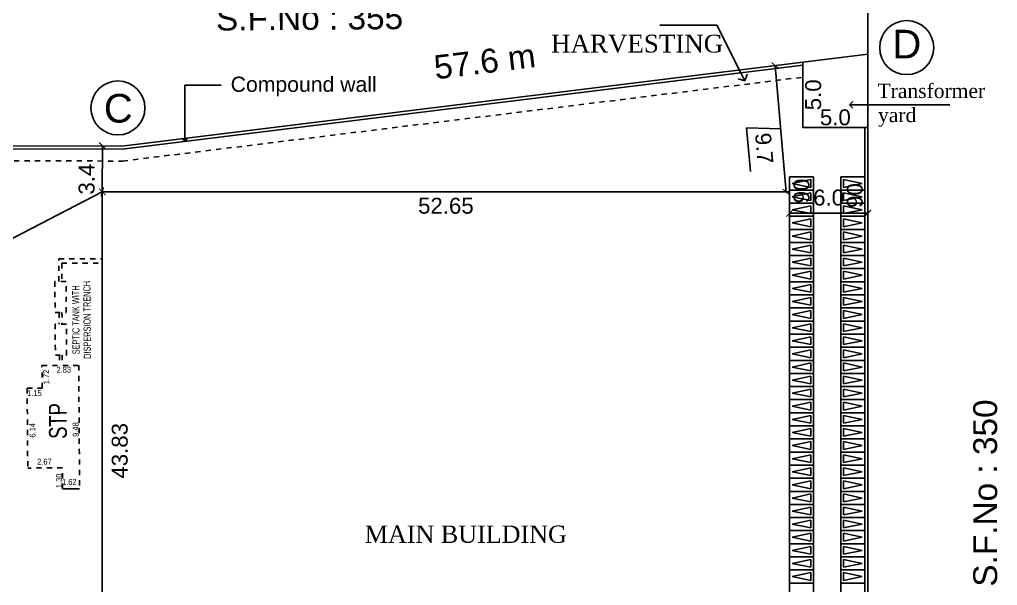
# Model space of a CAD drawing. Header units: metres. Extents: x 2267204 to 2267561, y 3771 to 3959.
# Drawn here: x 2267524.06 to 2267542.79, y 3919.91 to 3930.74 of the extents above; entities that cross this region are included whole.
import ezdxf
from ezdxf.enums import TextEntityAlignment as Align

# ---------------------------------------------------------------- set-up
doc = ezdxf.new("R2010")
doc.units = ezdxf.units.M
doc.header["$LTSCALE"] = 3.5
doc.header["$MEASUREMENT"] = 0
for name, pattern in [('CONTINOUS', [0]), ('DASHED2', [0.375, 0.25, -0.125]), ('HIDDEN', [0.375, 0.25, -0.125])]:
    doc.linetypes.add(name, pattern=pattern)
doc.layers.get('0').update_dxf_attribs({"linetype": 'CONTINUOUS'})
doc.styles.add('bold', font='arial.ttf')
doc.styles.add('cent', font='arial.ttf', dxfattribs={"height": 9})
doc.styles.add('DURAI', font='swisscl.ttf')
doc.styles.get("Standard").update_dxf_attribs({"font": 'times.ttf'})
doc.styles.add('style3', font='arial.ttf')
doc.linetypes.add('FENCELINE1', pattern='A,0.25,-0.1,[133,ltypeshp.shx,S=0.1,R=0,X=-0.1,Y=0],-0.1,1', length=1.45)

# ---------------------------------------------------------------- blocks, each defined once
blk = doc.blocks.new('_ArchTick')
at = {"color": 0, "linetype": 'ByBlock', "const_width": 0.15}
blk.add_lwpolyline([(-0.5, -0.5), (0.5, 0.5)], dxfattribs=at)
blk = doc.blocks.new('A$C267C1C9C')
for p, q in [((5598.46, 2185.83), (5598.46, 223.32)), ((5484.64, 2150.88), (5441.68, 2150.88)), ((5502.47, 2115.46), (5484.64, 2150.88)), ((5036, 2059.62), (5598.46, 2128.93)), ((5036.14, 2057.36), (5549.62, 2120.64)), ((5537.08, 2024.94), (5528.65, 2120.41)), ((5083.39, 2067.21), (5083.39, 2105.69)), ((5083.39, 2105.69), (5110.79, 2105.69)), ((5589.75, 2090.83), (5660.3, 2090.83)), ((5532.86, 2072.68), (5507.16, 2073.47)), ((5507.16, 2073.47), (5510.07, 2040.5)), ((5596.21, 2073.69), (5596.21, 1147.65)), ((4630.48, 2060.83), (5036, 2059.62)), ((4734.29, 2058.27), (5036.14, 2057.36)), ((5021.2, 2025.15), (5021.3, 2059.92)), ((5021.2, 2025.15), (4806.25, 1914.09)), ((5021.2, 2025.15), (5021.2, 1593.8)), ((5234.95, 2025.15), (5021.2, 2025.15)), ((5539.45, 2025.15), (5234.95, 2025.15)), ((5234.95, 2025.15), (5234.95, 2025.15)), ((5539.45, 1147.65), (5539.45, 2025.15)), ((5539.45, 1147.65), (5539.45, 2025.15)), ((5539.45, 2009.02), (5598.46, 2009.02)), ((5021.2, 1885.65), (5021.2, 1593.8))]:
    blk.add_line(p, q)
at = {"linetype": 'FENCELINE1', "ltscale": 0.35}
for p, q in [((5598.46, 2128.93), (5549.62, 2122.91)), ((5598.46, 2073.69), (5598.46, 2128.93)), ((5549.62, 2122.91), (5549.6, 2073.69)), ((5549.6, 2073.69), (5598.46, 2073.69))]:
    blk.add_line(p, q, dxfattribs=at)
at = {"linetype": 'HIDDEN'}
for p, q in [((5036.68, 2048.36), (5549.61, 2111.57)), ((4734.26, 2049.27), (5036.68, 2048.36)), ((4988.49, 1957.63), (4988.46, 1974.55)), ((4988.46, 1974.55), (5021.2, 1974.55)), ((4990.65, 1971.31), (4990.68, 1957.65)), ((4990.65, 1971.31), (5021.2, 1971.31)), ((4993.91, 1957.67), (4985.48, 1957.61)), ((4985.48, 1957.61), (4985.64, 1934.23)), ((4994.08, 1934.29), (4993.91, 1957.67)), ((4985.64, 1934.23), (4994.08, 1934.29)), ((4988.65, 1934.25), (4988.71, 1925.49)), ((4990.84, 1934.27), (4990.9, 1925.5)), ((4994.14, 1925.52), (4985.7, 1925.47)), ((4985.7, 1925.47), (4985.86, 1902.09)), ((4994.3, 1902.15), (4994.14, 1925.52)), ((4985.86, 1902.09), (4994.3, 1902.15)), ((4988.87, 1902.11), (4988.93, 1894.26)), ((4991.06, 1902.12), (4991.12, 1894.27)), ((4975.73, 1894.17), (5003.45, 1894.36)), ((4975.85, 1877.27), (4975.73, 1894.17)), ((5003.45, 1894.36), (5004.1, 1801.36)), ((4964.58, 1877.19), (4975.85, 1877.27)), ((4964.58, 1877.19), (4965, 1816.97)), ((4991.19, 1817.15), (4965, 1816.97)), ((4991.3, 1801.27), (4991.19, 1817.15))]:
    blk.add_line(p, q, dxfattribs=at)
at = {"lineweight": -2}
for p, q in [((5500.77, 2110.43), (5505.79, 2108.73)), ((5505.79, 2108.73), (5502.47, 2115.46)), ((5505.79, 2108.73), (5507.49, 2113.76)), ((5584.75, 2090.83), (5587.25, 2093.33)), ((5587.25, 2088.33), (5584.75, 2090.83)), ((5584.75, 2090.83), (5589.75, 2090.83)), ((5083.39, 2063.21), (5081.39, 2065.21)), ((5083.39, 2063.21), (5083.39, 2067.21)), ((5085.39, 2065.21), (5083.39, 2063.21))]:
    blk.add_line(p, q, dxfattribs=at)
at = {"linetype": 'CONTINOUS'}
for p, q in [((5539.45, 2026.53), (5539.45, 2036.4)), ((5539.45, 2036.4), (5557.45, 2036.4)), ((5557.45, 2036.4), (5557.45, 2026.53)), ((5596.21, 2036.4), (5578.21, 2036.4)), ((5578.21, 2036.4), (5578.21, 2026.53)), ((5596.21, 2026.53), (5596.21, 2036.4)), ((5555.5, 2034.4), (5541.45, 2031.37)), ((5541.45, 2031.37), (5555.5, 2028.53)), ((5555.5, 2028.53), (5555.5, 2034.4)), ((5580.17, 2028.53), (5580.17, 2034.4)), ((5580.17, 2034.4), (5594.21, 2031.37)), ((5594.21, 2031.37), (5580.17, 2028.53)), ((5557.45, 2026.53), (5539.45, 2026.53)), ((5539.45, 2016.65), (5539.45, 2026.53)), ((5539.45, 2026.53), (5557.45, 2026.53)), ((5555.5, 2024.53), (5541.45, 2021.49)), ((5541.45, 2021.49), (5555.5, 2018.65)), ((5555.5, 2018.65), (5555.5, 2024.53)), ((5557.45, 2026.53), (5557.45, 2016.65)), ((5578.21, 2026.53), (5596.21, 2026.53)), ((5596.21, 2026.53), (5578.21, 2026.53)), ((5578.21, 2026.53), (5578.21, 2016.65)), ((5580.17, 2018.65), (5580.17, 2024.53)), ((5580.17, 2024.53), (5594.21, 2021.49)), ((5594.21, 2021.49), (5580.17, 2018.65)), ((5596.21, 2016.65), (5596.21, 2026.53)), ((5557.45, 2016.65), (5539.45, 2016.65)), ((5539.45, 2006.78), (5539.45, 2016.65)), ((5539.45, 2016.65), (5557.45, 2016.65)), ((5555.5, 2014.65), (5541.45, 2011.62)), ((5555.5, 2008.78), (5555.5, 2014.65)), ((5557.45, 2016.65), (5557.45, 2006.78)), ((5578.21, 2016.65), (5596.21, 2016.65)), ((5596.21, 2016.65), (5578.21, 2016.65)), ((5578.21, 2016.65), (5578.21, 2006.78)), ((5580.17, 2008.78), (5580.17, 2014.65)), ((5580.17, 2014.65), (5594.21, 2011.62)), ((5596.21, 2006.78), (5596.21, 2016.65)), ((5557.45, 2006.78), (5539.45, 2006.78)), ((5539.45, 1996.9), (5539.45, 2006.78)), ((5539.45, 2006.78), (5557.45, 2006.78)), ((5541.45, 2011.62), (5555.5, 2008.78)), ((5557.45, 2006.78), (5557.45, 1996.9)), ((5578.21, 2006.78), (5596.21, 2006.78)), ((5596.21, 2006.78), (5578.21, 2006.78)), ((5578.21, 2006.78), (5578.21, 1996.9)), ((5594.21, 2011.62), (5580.17, 2008.78)), ((5596.21, 1996.9), (5596.21, 2006.78)), ((5555.5, 2004.78), (5541.45, 2001.74)), ((5541.45, 2001.74), (5555.5, 1998.9)), ((5555.5, 1998.9), (5555.5, 2004.78)), ((5580.17, 1998.9), (5580.17, 2004.78)), ((5580.17, 2004.78), (5594.21, 2001.74)), ((5594.21, 2001.74), (5580.17, 1998.9)), ((5557.45, 1996.9), (5539.45, 1996.9)), ((5539.45, 1987.03), (5539.45, 1996.9)), ((5539.45, 1996.9), (5557.45, 1996.9)), ((5555.5, 1994.9), (5541.45, 1991.87)), ((5541.45, 1991.87), (5555.5, 1989.03)), ((5555.5, 1989.03), (5555.5, 1994.9)), ((5557.45, 1996.9), (5557.45, 1987.03)), ((5578.21, 1996.9), (5596.21, 1996.9)), ((5596.21, 1996.9), (5578.21, 1996.9)), ((5578.21, 1996.9), (5578.21, 1987.03)), ((5580.17, 1989.03), (5580.17, 1994.9)), ((5580.17, 1994.9), (5594.21, 1991.87)), ((5594.21, 1991.87), (5580.17, 1989.03)), ((5596.21, 1987.03), (5596.21, 1996.9)), ((5557.45, 1987.03), (5539.45, 1987.03)), ((5539.45, 1977.15), (5539.45, 1987.03)), ((5539.45, 1987.03), (5557.45, 1987.03)), ((5555.5, 1985.03), (5541.45, 1981.99)), ((5555.5, 1979.15), (5555.5, 1985.03)), ((5557.45, 1987.03), (5557.45, 1977.15)), ((5578.21, 1987.03), (5596.21, 1987.03)), ((5596.21, 1987.03), (5578.21, 1987.03)), ((5578.21, 1987.03), (5578.21, 1977.15)), ((5580.17, 1979.15), (5580.17, 1985.03)), ((5580.17, 1985.03), (5594.21, 1981.99)), ((5596.21, 1977.15), (5596.21, 1987.03)), ((5557.45, 1977.15), (5539.45, 1977.15)), ((5539.45, 1967.28), (5539.45, 1977.15)), ((5539.45, 1977.15), (5557.45, 1977.15)), ((5541.45, 1981.99), (5555.5, 1979.15)), ((5557.45, 1977.15), (5557.45, 1967.28)), ((5578.21, 1977.15), (5596.21, 1977.15)), ((5596.21, 1977.15), (5578.21, 1977.15)), ((5578.21, 1977.15), (5578.21, 1967.28)), ((5594.21, 1981.99), (5580.17, 1979.15)), ((5596.21, 1967.28), (5596.21, 1977.15)), ((5555.5, 1975.15), (5541.45, 1972.12)), ((5541.45, 1972.12), (5555.5, 1969.28)), ((5555.5, 1969.28), (5555.5, 1975.15)), ((5580.17, 1969.28), (5580.17, 1975.15)), ((5580.17, 1975.15), (5594.21, 1972.12)), ((5594.21, 1972.12), (5580.17, 1969.28)), ((5557.45, 1967.28), (5539.45, 1967.28)), ((5539.45, 1957.4), (5539.45, 1967.28)), ((5539.45, 1967.28), (5557.45, 1967.28)), ((5555.5, 1965.28), (5541.45, 1962.24)), ((5541.45, 1962.24), (5555.5, 1959.4)), ((5555.5, 1959.4), (5555.5, 1965.28)), ((5557.45, 1967.28), (5557.45, 1957.4)), ((5578.21, 1967.28), (5596.21, 1967.28)), ((5596.21, 1967.28), (5578.21, 1967.28)), ((5578.21, 1967.28), (5578.21, 1957.4)), ((5580.17, 1959.4), (5580.17, 1965.28)), ((5580.17, 1965.28), (5594.21, 1962.24)), ((5594.21, 1962.24), (5580.17, 1959.4)), ((5596.21, 1957.4), (5596.21, 1967.28)), ((5557.45, 1957.4), (5539.45, 1957.4)), ((5539.45, 1947.53), (5539.45, 1957.4)), ((5539.45, 1957.4), (5557.45, 1957.4)), ((5555.5, 1955.4), (5541.45, 1952.37)), ((5555.5, 1949.53), (5555.5, 1955.4)), ((5557.45, 1957.4), (5557.45, 1947.53)), ((5578.21, 1957.4), (5596.21, 1957.4)), ((5596.21, 1957.4), (5578.21, 1957.4)), ((5578.21, 1957.4), (5578.21, 1947.53)), ((5580.17, 1949.53), (5580.17, 1955.4)), ((5580.17, 1955.4), (5594.21, 1952.37)), ((5596.21, 1947.53), (5596.21, 1957.4)), ((5557.45, 1947.53), (5539.45, 1947.53)), ((5539.45, 1937.65), (5539.45, 1947.53)), ((5539.45, 1947.53), (5557.45, 1947.53)), ((5541.45, 1952.37), (5555.5, 1949.53)), ((5557.45, 1947.53), (5557.45, 1937.65)), ((5578.21, 1947.53), (5596.21, 1947.53)), ((5596.21, 1947.53), (5578.21, 1947.53)), ((5578.21, 1947.53), (5578.21, 1937.65)), ((5594.21, 1952.37), (5580.17, 1949.53)), ((5596.21, 1937.65), (5596.21, 1947.53)), ((5555.5, 1945.53), (5541.45, 1942.49)), ((5541.45, 1942.49), (5555.5, 1939.65)), ((5555.5, 1939.65), (5555.5, 1945.53)), ((5580.17, 1939.65), (5580.17, 1945.53)), ((5580.17, 1945.53), (5594.21, 1942.49)), ((5594.21, 1942.49), (5580.17, 1939.65)), ((5557.45, 1937.65), (5539.45, 1937.65)), ((5539.45, 1927.78), (5539.45, 1937.65)), ((5539.45, 1937.65), (5557.45, 1937.65)), ((5555.5, 1935.65), (5541.45, 1932.62)), ((5541.45, 1932.62), (5555.5, 1929.78)), ((5555.5, 1929.78), (5555.5, 1935.65)), ((5557.45, 1937.65), (5557.45, 1927.78)), ((5578.21, 1937.65), (5596.21, 1937.65)), ((5596.21, 1937.65), (5578.21, 1937.65)), ((5578.21, 1937.65), (5578.21, 1927.78)), ((5580.17, 1929.78), (5580.17, 1935.65)), ((5580.17, 1935.65), (5594.21, 1932.62)), ((5594.21, 1932.62), (5580.17, 1929.78)), ((5596.21, 1927.78), (5596.21, 1937.65)), ((5557.45, 1927.78), (5539.45, 1927.78)), ((5539.45, 1917.9), (5539.45, 1927.78)), ((5539.45, 1927.78), (5557.45, 1927.78)), ((5555.5, 1925.78), (5541.45, 1922.74)), ((5555.5, 1919.9), (5555.5, 1925.78)), ((5557.45, 1927.78), (5557.45, 1917.9)), ((5578.21, 1927.78), (5596.21, 1927.78)), ((5596.21, 1927.78), (5578.21, 1927.78)), ((5578.21, 1927.78), (5578.21, 1917.9)), ((5580.17, 1919.9), (5580.17, 1925.78)), ((5580.17, 1925.78), (5594.21, 1922.74)), ((5596.21, 1917.9), (5596.21, 1927.78)), ((5557.45, 1917.9), (5539.45, 1917.9)), ((5539.45, 1908.03), (5539.45, 1917.9)), ((5539.45, 1917.9), (5557.45, 1917.9)), ((5541.45, 1922.74), (5555.5, 1919.9)), ((5557.45, 1917.9), (5557.45, 1908.03)), ((5578.21, 1917.9), (5596.21, 1917.9)), ((5596.21, 1917.9), (5578.21, 1917.9)), ((5578.21, 1917.9), (5578.21, 1908.03)), ((5594.21, 1922.74), (5580.17, 1919.9)), ((5596.21, 1908.03), (5596.21, 1917.9)), ((5555.5, 1915.9), (5541.45, 1912.87)), ((5541.45, 1912.87), (5555.5, 1910.03)), ((5555.5, 1910.03), (5555.5, 1915.9)), ((5580.17, 1910.03), (5580.17, 1915.9)), ((5580.17, 1915.9), (5594.21, 1912.87)), ((5594.21, 1912.87), (5580.17, 1910.03)), ((5557.45, 1908.03), (5539.45, 1908.03)), ((5539.45, 1898.15), (5539.45, 1908.03)), ((5539.45, 1908.03), (5557.45, 1908.03)), ((5555.5, 1906.03), (5541.45, 1902.99)), ((5541.45, 1902.99), (5555.5, 1900.15)), ((5555.5, 1900.15), (5555.5, 1906.03)), ((5557.45, 1908.03), (5557.45, 1898.15)), ((5578.21, 1908.03), (5596.21, 1908.03)), ((5596.21, 1908.03), (5578.21, 1908.03)), ((5578.21, 1908.03), (5578.21, 1898.15)), ((5580.17, 1900.15), (5580.17, 1906.03)), ((5580.17, 1906.03), (5594.21, 1902.99)), ((5594.21, 1902.99), (5580.17, 1900.15)), ((5596.21, 1898.15), (5596.21, 1908.03)), ((5557.45, 1898.15), (5539.45, 1898.15)), ((5539.45, 1888.28), (5539.45, 1898.15)), ((5539.45, 1898.15), (5557.45, 1898.15)), ((5555.5, 1896.15), (5541.45, 1893.12)), ((5555.5, 1890.28), (5555.5, 1896.15)), ((5557.45, 1898.15), (5557.45, 1888.28)), ((5578.21, 1898.15), (5596.21, 1898.15)), ((5596.21, 1898.15), (5578.21, 1898.15)), ((5578.21, 1898.15), (5578.21, 1888.28)), ((5580.17, 1890.28), (5580.17, 1896.15)), ((5580.17, 1896.15), (5594.21, 1893.12)), ((5596.21, 1888.28), (5596.21, 1898.15)), ((5557.45, 1888.28), (5539.45, 1888.28)), ((5539.45, 1878.4), (5539.45, 1888.28)), ((5539.45, 1888.28), (5557.45, 1888.28)), ((5541.45, 1893.12), (5555.5, 1890.28)), ((5557.45, 1888.28), (5557.45, 1878.4)), ((5578.21, 1888.28), (5596.21, 1888.28)), ((5596.21, 1888.28), (5578.21, 1888.28)), ((5578.21, 1888.28), (5578.21, 1878.4)), ((5594.21, 1893.12), (5580.17, 1890.28)), ((5596.21, 1878.4), (5596.21, 1888.28)), ((5555.5, 1886.28), (5541.45, 1883.24)), ((5541.45, 1883.24), (5555.5, 1880.4)), ((5555.5, 1880.4), (5555.5, 1886.28)), ((5580.17, 1880.4), (5580.17, 1886.28)), ((5580.17, 1886.28), (5594.21, 1883.24)), ((5594.21, 1883.24), (5580.17, 1880.4)), ((5557.45, 1878.4), (5539.45, 1878.4)), ((5539.45, 1868.53), (5539.45, 1878.4)), ((5539.45, 1878.4), (5557.45, 1878.4)), ((5555.5, 1876.4), (5541.45, 1873.37)), ((5541.45, 1873.37), (5555.5, 1870.53)), ((5555.5, 1870.53), (5555.5, 1876.4)), ((5557.45, 1878.4), (5557.45, 1868.53)), ((5578.21, 1878.4), (5596.21, 1878.4)), ((5596.21, 1878.4), (5578.21, 1878.4)), ((5578.21, 1878.4), (5578.21, 1868.53)), ((5580.17, 1870.53), (5580.17, 1876.4)), ((5580.17, 1876.4), (5594.21, 1873.37)), ((5594.21, 1873.37), (5580.17, 1870.53)), ((5596.21, 1868.53), (5596.21, 1878.4)), ((5557.45, 1868.53), (5539.45, 1868.53)), ((5539.45, 1858.65), (5539.45, 1868.53)), ((5539.45, 1868.53), (5557.45, 1868.53)), ((5555.5, 1866.53), (5541.45, 1863.49)), ((5555.5, 1860.65), (5555.5, 1866.53)), ((5557.45, 1868.53), (5557.45, 1858.65)), ((5578.21, 1868.53), (5596.21, 1868.53)), ((5596.21, 1868.53), (5578.21, 1868.53)), ((5578.21, 1868.53), (5578.21, 1858.65)), ((5580.17, 1860.65), (5580.17, 1866.53)), ((5580.17, 1866.53), (5594.21, 1863.49)), ((5596.21, 1858.65), (5596.21, 1868.53)), ((5557.45, 1858.65), (5539.45, 1858.65)), ((5539.45, 1848.78), (5539.45, 1858.65)), ((5539.45, 1858.65), (5557.45, 1858.65)), ((5541.45, 1863.49), (5555.5, 1860.65)), ((5557.45, 1858.65), (5557.45, 1848.78)), ((5578.21, 1858.65), (5596.21, 1858.65)), ((5596.21, 1858.65), (5578.21, 1858.65)), ((5578.21, 1858.65), (5578.21, 1848.78)), ((5594.21, 1863.49), (5580.17, 1860.65)), ((5596.21, 1848.78), (5596.21, 1858.65)), ((5555.5, 1856.65), (5541.45, 1853.62)), ((5541.45, 1853.62), (5555.5, 1850.78)), ((5555.5, 1850.78), (5555.5, 1856.65)), ((5580.17, 1850.78), (5580.17, 1856.65)), ((5580.17, 1856.65), (5594.21, 1853.62)), ((5594.21, 1853.62), (5580.17, 1850.78)), ((5557.45, 1848.78), (5539.45, 1848.78)), ((5539.45, 1838.9), (5539.45, 1848.78)), ((5539.45, 1848.78), (5557.45, 1848.78)), ((5555.5, 1846.78), (5541.45, 1843.74)), ((5541.45, 1843.74), (5555.5, 1840.9)), ((5555.5, 1840.9), (5555.5, 1846.78)), ((5557.45, 1848.78), (5557.45, 1838.9)), ((5578.21, 1848.78), (5596.21, 1848.78)), ((5596.21, 1848.78), (5578.21, 1848.78)), ((5578.21, 1848.78), (5578.21, 1838.9)), ((5580.17, 1840.9), (5580.17, 1846.78)), ((5580.17, 1846.78), (5594.21, 1843.74)), ((5594.21, 1843.74), (5580.17, 1840.9)), ((5596.21, 1838.9), (5596.21, 1848.78)), ((5557.45, 1838.9), (5539.45, 1838.9)), ((5539.45, 1829.03), (5539.45, 1838.9)), ((5539.45, 1838.9), (5557.45, 1838.9)), ((5555.5, 1836.9), (5541.45, 1833.87)), ((5555.5, 1831.03), (5555.5, 1836.9)), ((5557.45, 1838.9), (5557.45, 1829.03)), ((5578.21, 1838.9), (5596.21, 1838.9)), ((5596.21, 1838.9), (5578.21, 1838.9)), ((5578.21, 1838.9), (5578.21, 1829.03)), ((5580.17, 1831.03), (5580.17, 1836.9)), ((5580.17, 1836.9), (5594.21, 1833.87)), ((5596.21, 1829.03), (5596.21, 1838.9)), ((5557.45, 1829.03), (5539.45, 1829.03)), ((5539.45, 1819.15), (5539.45, 1829.03)), ((5539.45, 1829.03), (5557.45, 1829.03)), ((5541.45, 1833.87), (5555.5, 1831.03)), ((5557.45, 1829.03), (5557.45, 1819.15)), ((5578.21, 1829.03), (5596.21, 1829.03)), ((5596.21, 1829.03), (5578.21, 1829.03)), ((5578.21, 1829.03), (5578.21, 1819.15)), ((5594.21, 1833.87), (5580.17, 1831.03)), ((5596.21, 1819.15), (5596.21, 1829.03)), ((5555.5, 1827.03), (5541.45, 1823.99)), ((5541.45, 1823.99), (5555.5, 1821.15)), ((5555.5, 1821.15), (5555.5, 1827.03)), ((5580.17, 1821.15), (5580.17, 1827.03)), ((5580.17, 1827.03), (5594.21, 1823.99)), ((5594.21, 1823.99), (5580.17, 1821.15)), ((5557.45, 1819.15), (5539.45, 1819.15)), ((5539.45, 1809.28), (5539.45, 1819.15)), ((5539.45, 1819.15), (5557.45, 1819.15)), ((5555.5, 1817.15), (5541.45, 1814.12)), ((5555.5, 1811.28), (5555.5, 1817.15)), ((5557.45, 1819.15), (5557.45, 1809.28)), ((5578.21, 1819.15), (5596.21, 1819.15)), ((5596.21, 1819.15), (5578.21, 1819.15)), ((5578.21, 1819.15), (5578.21, 1809.28)), ((5580.17, 1811.28), (5580.17, 1817.15)), ((5580.17, 1817.15), (5594.21, 1814.12)), ((5596.21, 1809.28), (5596.21, 1819.15)), ((5557.45, 1809.28), (5539.45, 1809.28)), ((5539.45, 1799.4), (5539.45, 1809.28)), ((5539.45, 1809.28), (5557.45, 1809.28)), ((5541.45, 1814.12), (5555.5, 1811.28)), ((5555.5, 1807.28), (5541.45, 1804.24)), ((5555.5, 1801.4), (5555.5, 1807.28)), ((5557.45, 1809.28), (5557.45, 1799.4)), ((5578.21, 1809.28), (5596.21, 1809.28)), ((5596.21, 1809.28), (5578.21, 1809.28)), ((5578.21, 1809.28), (5578.21, 1799.4)), ((5594.21, 1814.12), (5580.17, 1811.28)), ((5580.17, 1801.4), (5580.17, 1807.28)), ((5580.17, 1807.28), (5594.21, 1804.24)), ((5596.21, 1799.4), (5596.21, 1809.28)), ((5557.45, 1799.4), (5539.45, 1799.4)), ((5539.45, 1789.53), (5539.45, 1799.4)), ((5539.45, 1799.4), (5557.45, 1799.4)), ((5541.45, 1804.24), (5555.5, 1801.4)), ((5557.45, 1799.4), (5557.45, 1789.53)), ((5578.21, 1799.4), (5596.21, 1799.4)), ((5596.21, 1799.4), (5578.21, 1799.4)), ((5578.21, 1799.4), (5578.21, 1789.53)), ((5594.21, 1804.24), (5580.17, 1801.4)), ((5596.21, 1789.53), (5596.21, 1799.4)), ((5555.5, 1797.4), (5541.45, 1794.37)), ((5541.45, 1794.37), (5555.5, 1791.53)), ((5555.5, 1791.53), (5555.5, 1797.4)), ((5580.17, 1791.53), (5580.17, 1797.4)), ((5580.17, 1797.4), (5594.21, 1794.37)), ((5594.21, 1794.37), (5580.17, 1791.53)), ((5557.45, 1789.53), (5539.45, 1789.53)), ((5539.45, 1779.65), (5539.45, 1789.53)), ((5539.45, 1789.53), (5557.45, 1789.53)), ((5555.5, 1787.53), (5541.45, 1784.49)), ((5555.5, 1781.65), (5555.5, 1787.53)), ((5557.45, 1789.53), (5557.45, 1779.65)), ((5578.21, 1789.53), (5596.21, 1789.53)), ((5596.21, 1789.53), (5578.21, 1789.53)), ((5578.21, 1789.53), (5578.21, 1779.65)), ((5580.17, 1781.65), (5580.17, 1787.53)), ((5580.17, 1787.53), (5594.21, 1784.49)), ((5596.21, 1779.65), (5596.21, 1789.53)), ((5557.45, 1779.65), (5539.45, 1779.65)), ((5539.45, 1769.78), (5539.45, 1779.65)), ((5539.45, 1779.65), (5557.45, 1779.65)), ((5541.45, 1784.49), (5555.5, 1781.65)), ((5555.5, 1777.65), (5541.45, 1774.62)), ((5555.5, 1771.78), (5555.5, 1777.65)), ((5557.45, 1779.65), (5557.45, 1769.78)), ((5578.21, 1779.65), (5596.21, 1779.65)), ((5596.21, 1779.65), (5578.21, 1779.65)), ((5578.21, 1779.65), (5578.21, 1769.78)), ((5594.21, 1784.49), (5580.17, 1781.65)), ((5580.17, 1771.78), (5580.17, 1777.65)), ((5580.17, 1777.65), (5594.21, 1774.62)), ((5596.21, 1769.78), (5596.21, 1779.65)), ((5541.45, 1774.62), (5555.5, 1771.78)), ((5594.21, 1774.62), (5580.17, 1771.78)), ((5557.45, 1769.78), (5539.45, 1769.78)), ((5539.45, 1759.9), (5539.45, 1769.78)), ((5539.45, 1769.78), (5557.45, 1769.78)), ((5555.5, 1767.78), (5541.45, 1764.74)), ((5541.45, 1764.74), (5555.5, 1761.9)), ((5555.5, 1761.9), (5555.5, 1767.78)), ((5557.45, 1769.78), (5557.45, 1759.9)), ((5578.21, 1769.78), (5596.21, 1769.78)), ((5596.21, 1769.78), (5578.21, 1769.78)), ((5578.21, 1769.78), (5578.21, 1759.9)), ((5580.17, 1761.9), (5580.17, 1767.78)), ((5580.17, 1767.78), (5594.21, 1764.74)), ((5594.21, 1764.74), (5580.17, 1761.9)), ((5596.21, 1759.9), (5596.21, 1769.78)), ((5557.45, 1759.9), (5539.45, 1759.9)), ((5539.45, 1750.03), (5539.45, 1759.9)), ((5539.45, 1759.9), (5557.45, 1759.9)), ((5555.5, 1757.9), (5541.45, 1754.87)), ((5555.5, 1752.03), (5555.5, 1757.9)), ((5557.45, 1759.9), (5557.45, 1750.03)), ((5578.21, 1759.9), (5596.21, 1759.9)), ((5596.21, 1759.9), (5578.21, 1759.9)), ((5578.21, 1759.9), (5578.21, 1750.03)), ((5580.17, 1752.03), (5580.17, 1757.9)), ((5580.17, 1757.9), (5594.21, 1754.87)), ((5596.21, 1750.03), (5596.21, 1759.9)), ((5557.45, 1750.03), (5539.45, 1750.03)), ((5539.45, 1740.15), (5539.45, 1750.03)), ((5539.45, 1750.03), (5557.45, 1750.03)), ((5541.45, 1754.87), (5555.5, 1752.03)), ((5555.5, 1748.03), (5541.45, 1744.99)), ((5555.5, 1742.15), (5555.5, 1748.03)), ((5557.45, 1750.03), (5557.45, 1740.15)), ((5578.21, 1750.03), (5596.21, 1750.03)), ((5596.21, 1750.03), (5578.21, 1750.03)), ((5578.21, 1750.03), (5578.21, 1740.15)), ((5594.21, 1754.87), (5580.17, 1752.03)), ((5580.17, 1742.15), (5580.17, 1748.03)), ((5580.17, 1748.03), (5594.21, 1744.99)), ((5596.21, 1740.15), (5596.21, 1750.03)), ((5541.45, 1744.99), (5555.5, 1742.15)), ((5594.21, 1744.99), (5580.17, 1742.15)), ((5557.45, 1740.15), (5539.45, 1740.15)), ((5539.45, 1730.28), (5539.45, 1740.15)), ((5539.45, 1740.15), (5557.45, 1740.15)), ((5555.5, 1738.15), (5541.45, 1735.12)), ((5541.45, 1735.12), (5555.5, 1732.28)), ((5555.5, 1732.28), (5555.5, 1738.15)), ((5557.45, 1740.15), (5557.45, 1730.28)), ((5578.21, 1740.15), (5596.21, 1740.15)), ((5596.21, 1740.15), (5578.21, 1740.15)), ((5578.21, 1740.15), (5578.21, 1730.28)), ((5580.17, 1732.28), (5580.17, 1738.15)), ((5580.17, 1738.15), (5594.21, 1735.12)), ((5594.21, 1735.12), (5580.17, 1732.28)), ((5596.21, 1730.28), (5596.21, 1740.15)), ((5557.45, 1730.28), (5539.45, 1730.28)), ((5539.45, 1720.4), (5539.45, 1730.28)), ((5539.45, 1730.28), (5557.45, 1730.28)), ((5557.45, 1730.28), (5557.45, 1720.4)), ((5578.21, 1730.28), (5596.21, 1730.28)), ((5596.21, 1730.28), (5578.21, 1730.28)), ((5578.21, 1730.28), (5578.21, 1720.4)), ((5596.21, 1720.4), (5596.21, 1730.28))]:
    blk.add_line(p, q, dxfattribs=at)
at = {"linetype": 'DASHED2', "ltscale": 25}
blk.add_line((4991.3, 1801.27), (5004.1, 1801.36), dxfattribs=at)
for centre in [(5627.87, 2133.89), (5032.99, 2088.43)]:
    blk.add_circle(centre, 20.37)
for p, xscale, yscale, zscale, rotation in [((5528.65, 2120.41), 4.999999999999988, 4.999999999999988, 4.999999999999988, 95.05051961555942), ((5021.3, 2059.92), 5.000000000000909, 5.000000000000909, 5.000000000000909, 89.82854414840091), ((5021.2, 2025.15), 5.000000000005575, 5.000000000005575, 5.000000000005575, 27.3243958969348), ((5021.2, 2025.15), 5.000000000000909, 5.000000000000909, 5.000000000000909, 269.8285441484009), ((5537.08, 2024.94), 4.999999999999988, 4.999999999999988, 4.999999999999988, 275.0505196155594), ((5539.45, 2009.02), 5, 5, 5, 180)]:
    blk.add_blockref('_ArchTick', p, dxfattribs=dict(xscale=xscale, yscale=yscale, zscale=zscale, rotation=rotation))
at = {"xscale": 5, "yscale": 5, "zscale": 5}
blk.add_blockref('_ArchTick', (5598.46, 2009.02), dxfattribs=at)
for s, height, rotation, style, p in [('S.F.No : 355 ', 18, 0.44843, 'cent', (5107.01, 2146.73)), ('D', 21.6, 359.82854, 'cent', (5617.04, 2125.76)), ('57.6 m ', 18, 7.02522, 'cent', (5272.57, 2109.91)), ('C', 21.6, 359.82854, 'cent', (5022.36, 2077.41)), ('90', 12, 90, 'bold', (5554.5, 2016.49)), ('90', 12, 90, 'bold', (5594.66, 2013.04)), ('S.F.No : 350', 18, 90, 'cent', (5696.03, 1727.54))]:
    blk.add_text(s, height=height, rotation=rotation, dxfattribs=dict(style=style)).set_placement(p)
for s, height, p in [('HARVESTING', 13.451, (5359.67, 2130.17)), ('Transformer ', 10.7607, (5605.84, 2095.91)), ('yard', 10.761, (5606.23, 2077.71)), ('MAIN BUILDING', 13.0205, (5219.18, 1760.58))]:
    blk.add_text(s, height=height).set_placement(p)
at = {"lineweight": 9, "style": 'style3'}
blk.add_text('Compound wall', height=11.44, dxfattribs=at).set_placement((5118.04, 2100.55))
at = {"linetype": 'Continuous', "lineweight": 0, "style": 'DURAI'}
for s, height, rotation, p in [('DISPERSION TRENCH', 5.4, 90.39693, (5012.68, 1899.32)), ('SEPTIC TANK WITH ', 5.4, 90.39693, (5004.16, 1902.72)), ('1.72', 4.5, 90.39693, (4981.18, 1880.14)), ('2.83', 4.5, 0.39693, (4986.69, 1888.81)), ('1.15', 4.5, 0.39693, (4964.59, 1871.18)), ('6.14', 4.5, 90.39693, (4970.88, 1839.95)), ('9.48', 4.5, 90.39693, (5003.4, 1840.53)), ('2.67', 4.5, 0.39693, (4972.1, 1819.41)), ('1.30', 4.5, 90.39693, (4990.87, 1801.86)), ('1.62', 4.5, 0.39693, (4990.89, 1804.18))]:
    blk.add_text(s, height=height, rotation=rotation, dxfattribs=at).set_placement(p)
blk.add_text('STP', height=13.5, rotation=90.39693, dxfattribs=at).set_placement((4994.48, 1852.5), align=Align.CENTER)
at = {"char_height": 12, "attachment_point": 5, "style": 'bold'}
for s, insert, rotation in [('\\A1;5.0', (5557.37, 2098.3), 89.97999), ('\\A1;9.7 ', (5520.32, 2058.02), 275.05052), ('\\A1;3.4', (5009.47, 2034.74), 89.82854), ('\\A1;43.83 ', (5034.43, 1829.96), 90)]:
    blk.add_mtext(s, dxfattribs=dict(at, insert=insert, rotation=rotation))
for s, insert in [('\\A1;5.0', (5574.03, 2081.27)), ('\\A1;52.65 ', (5280.33, 2014.62)), ('\\A1;6.0 ', (5568.96, 2020.77))]:
    blk.add_mtext(s, dxfattribs=dict(at, insert=insert))

msp = doc.modelspace()

# ---------------------------------------------------------------- block references
at = {"ltscale": 400, "xscale": 0.0254007739713416, "yscale": 0.0254007739713416, "zscale": 0.0254007739713416}
msp.add_blockref('A$C267C1C9C', (2267398.10333, 3876.00377), dxfattribs=at)

doc.saveas('drawing.dxf')
